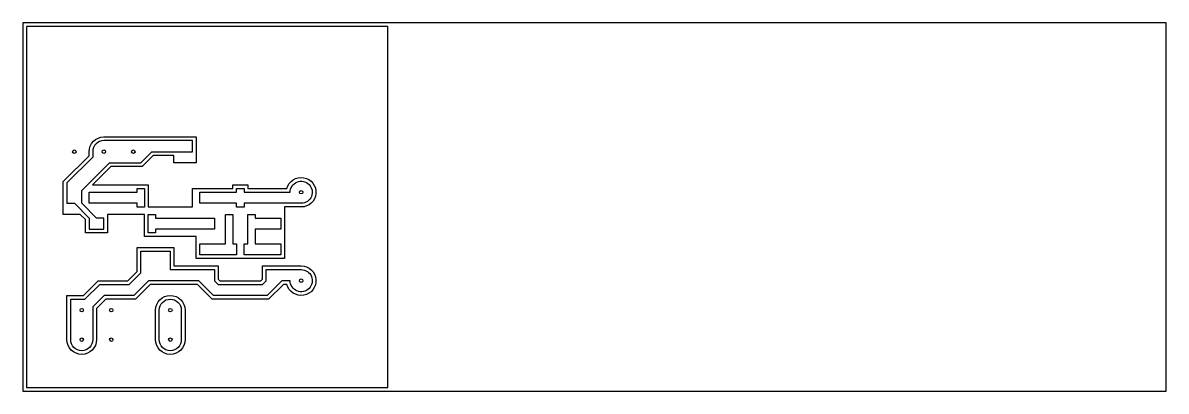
# Model space of a CAD drawing. Header units: millimetres. Extents: x -49.2 to 49.2, y -15.9 to 15.9.
import ezdxf

# ---------------------------------------------------------------- set-up
doc = ezdxf.new("R2010")
doc.units = ezdxf.units.MM

msp = doc.modelspace()

# ---------------------------------------------------------------- linework, layer by layer
for points in [[(-49.212, -15.875), (49.212, -15.875), (49.212, 15.875), (-49.212, 15.875)], [(-17.78, 15.557), (-48.895, 15.557), (-48.895, -15.557), (-17.78, -15.557)], [(-39.382, 0.318), (-43.51, 0.318), (-43.51, 1.27), (-39.382, 1.27), (-39.382, 1.588), (-38.747, 1.588), (-38.747, 0), (-39.382, 0)], [(-37.794, -1.906), (-37.794, -2.223), (-38.429, -2.223), (-38.429, -0.635), (-37.794, -0.635), (-37.794, -0.953), (-32.712, -0.953), (-32.712, -1.906)], [(-31.759, -3.176), (-31.759, -0.635), (-31.124, -0.635), (-31.124, -3.176), (-30.807, -3.176), (-30.807, -4.129), (-33.983, -4.129), (-33.983, -3.176)], [(-29.219, -0.635), (-29.219, -0.953), (-26.996, -0.953), (-26.996, -1.906), (-29.219, -1.906), (-29.219, -3.176), (-26.996, -3.176), (-26.996, -4.129), (-30.172, -4.129), (-30.172, -3.176), (-29.854, -3.176), (-29.854, -0.635)]]:
    msp.add_lwpolyline(points, close=True)
for points in [[(-45.734, -0.635), (-45.734, 2.202), (-43.512, 4.424), (-43.512, 4.768, -0.414214), (-42.242, 6.038), (-34.3, 6.038), (-34.3, 3.816), (-36.205, 3.816), (-36.205, 4.451), (-37.983, 4.451), (-38.935, 3.498), (-41.634, 3.498), (-43.227, 1.905), (-38.429, 1.905), (-38.429, 0.001), (-34.618, 0.001), (-34.618, 1.589), (-31.124, 1.589), (-31.124, 1.905), (-29.854, 1.905), (-29.854, 1.589), (-26.479, 1.589, -2.039508), (-25.249, 0.001), (-26.678, 0.001), (-26.678, -4.446), (-34.3, -4.446), (-34.3, -2.541), (-38.746, -2.541), (-38.746, -0.635), (-41.923, -0.635), (-41.923, -2.223), (-43.828, -2.223), (-43.828, -1.084), (-44.277, -0.635)], [(-43.51, -0.953), (-43.51, -1.906), (-42.24, -1.906), (-42.24, -0.953), (-42.875, -0.953), (-44.146, 0.318), (-44.146, 1.435), (-41.765, 3.816), (-39.067, 3.816), (-38.114, 4.768), (-34.618, 4.768), (-34.618, 5.721), (-42.242, 5.721, 0.414214), (-43.194, 4.768), (-43.194, 4.292), (-45.416, 2.07), (-45.416, 0.318), (-44.781, 0.318)], [(-33.983, 0.319), (-33.983, 1.271), (-30.807, 1.271), (-30.807, 1.588), (-30.172, 1.588), (-30.172, 1.271), (-26.202, 1.271, -2.414214), (-25.249, 0.319), (-30.172, 0.319), (-30.172, 0), (-30.807, 0), (-30.807, 0.319)], [(-28.583, -5.082), (-25.249, -5.082, -2.039508), (-26.479, -6.67), (-26.787, -6.67), (-28.057, -7.94), (-32.921, -7.94), (-34.191, -6.669), (-38.259, -6.669), (-39.529, -7.94), (-42.067, -7.94), (-42.873, -8.746), (-42.873, -11.433, -1), (-45.413, -11.433), (-45.413, -7.623), (-43.996, -7.623), (-42.725, -6.352), (-40.187, -6.352), (-39.382, -5.547), (-39.382, -3.494), (-36.206, -3.494), (-36.206, -5.082), (-32.395, -5.082), (-32.395, -6.22), (-32.263, -6.352), (-28.715, -6.352), (-28.583, -6.221)], [(-28.266, -5.4), (-25.249, -5.4, -2.414214), (-26.201, -6.352), (-26.919, -6.352), (-28.189, -7.622), (-32.789, -7.622), (-34.059, -6.352), (-38.391, -6.352), (-39.661, -7.622), (-42.199, -7.622), (-43.191, -8.614), (-43.191, -11.433, -1), (-45.096, -11.433), (-45.096, -7.941), (-43.864, -7.941), (-42.593, -6.67), (-40.055, -6.67), (-39.064, -5.678), (-39.064, -3.811), (-36.523, -3.811), (-36.523, -5.399), (-32.712, -5.399), (-32.712, -6.352), (-32.395, -6.67), (-28.583, -6.67), (-28.266, -6.352)], [(-37.793, -11.433), (-37.793, -8.893, -1), (-35.253, -8.893), (-35.253, -11.433, -1)], [(-37.476, -11.433), (-37.476, -8.893, -1), (-35.571, -8.893), (-35.571, -11.433, -1)]]:
    msp.add_lwpolyline(points, format="xyb", close=True)
for centre in [(-44.782, 4.768), (-42.242, 4.768), (-39.702, 4.768), (-25.249, 1.271), (-25.249, -6.352), (-44.143, -8.893), (-41.603, -8.893), (-36.523, -8.893), (-44.143, -11.433), (-41.603, -11.433), (-36.523, -11.433)]:
    msp.add_circle(centre, 0.15)

doc.saveas('drawing.dxf')
